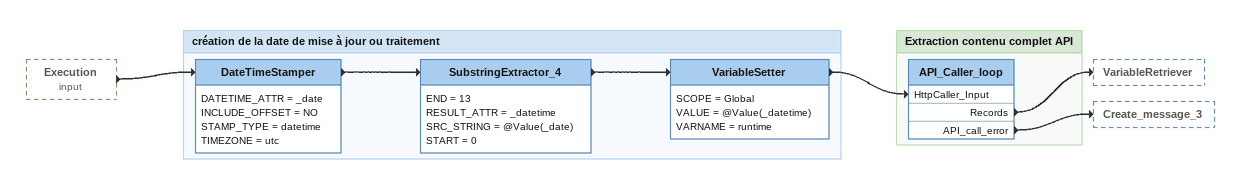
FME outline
Execution (input) [outside]
    -> DateTimeStamper

Bookmark: création de la date de mise à jour ou traitement
DateTimeStamper
    DATETIME_ATTR = _date
    INCLUDE_OFFSET = NO
    STAMP_TYPE = datetime
    TIMEZONE = utc
    -> SubstringExtractor_4
SubstringExtractor_4
    END = 13
    RESULT_ATTR = _datetime
    SRC_STRING = @Value(_date)
    START = 0
    -> VariableSetter
VariableSetter
    SCOPE = Global
    VALUE = @Value(_datetime)
    VARNAME = runtime
    -> API_Caller_loop [HttpCaller_Input]

Bookmark: Extraction contenu complet API
API_Caller_loop
    Records -> VariableRetriever
    API_call_error -> Create_message_3
